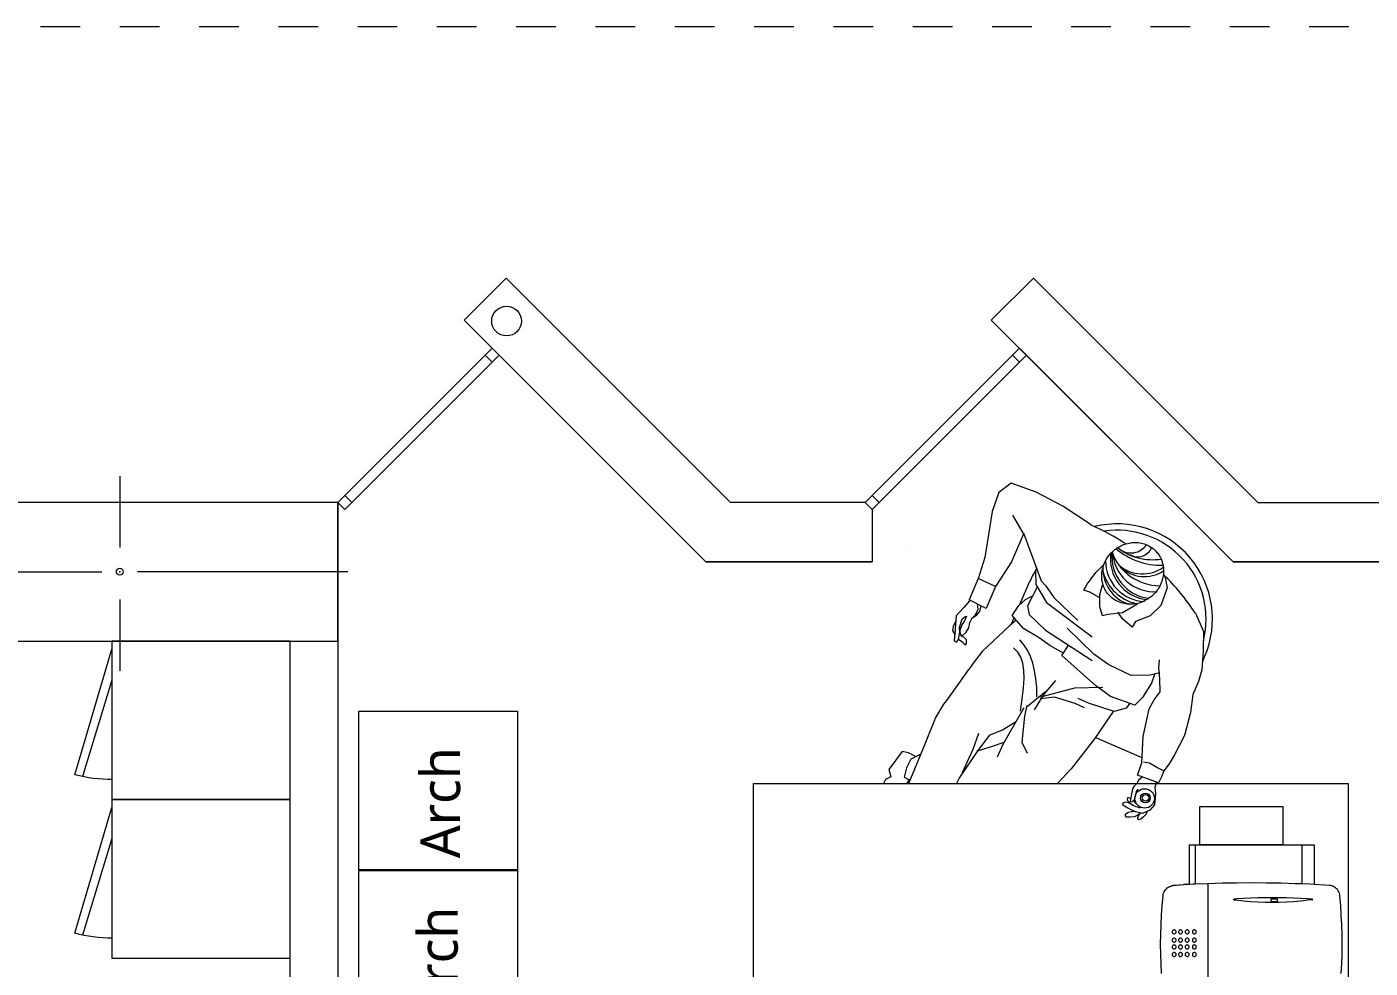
# Model space of a CAD drawing. Header units: metres. Extents: x -17 to 101, y 0 to 79.
# Drawn here: x 30.084 to 33.472, y 28.759 to 31.134 of the extents above; entities that cross this region are included whole.
import ezdxf

# ---------------------------------------------------------------- set-up
doc = ezdxf.new("R2010")
doc.units = ezdxf.units.M
doc.linetypes.add('HIDDEN2', pattern=[0.1875, 0.125, -0.0625])
doc.layers.add('Cotas varias El', color=253, linetype='Continuous', lineweight=13)
doc.styles.add('Generales', font='trebuc.ttf', dxfattribs={"height": 0.1})

msp = doc.modelspace()

# ---------------------------------------------------------------- linework, layer by layer
at = {"layer": 'Cotas varias El', "linetype": 'Continuous'}
for p, q in [((30.8686, 29.9339), (31.2575, 30.3229)), ((31.2575, 30.3229), (31.2398, 30.3052)), ((31.2398, 30.3052), (31.2575, 30.2875)), ((31.2575, 30.3229), (31.2752, 30.3052)), ((31.2575, 30.2875), (31.2752, 30.3052)), ((32.1987, 29.9339), (32.5876, 30.3228)), ((32.5876, 30.3228), (32.5699, 30.3052)), ((32.5699, 30.3052), (32.5876, 30.2875)), ((32.5876, 30.3228), (32.6052, 30.3052)), ((32.5876, 30.2875), (32.6052, 30.3052)), ((30.904, 29.9339), (31.2575, 30.2875)), ((32.234, 29.9339), (32.5876, 30.2875)), ((30.3186, 30.0005), (30.3186, 29.8205)), ((30.904, 29.9339), (30.8863, 29.9516)), ((32.234, 29.9339), (32.2163, 29.9516)), ((30.8686, 29.9339), (30.8863, 29.9162)), ((30.8863, 29.9163), (30.904, 29.9339)), ((32.2163, 29.9163), (32.234, 29.9339)), ((29.7436, 29.7589), (30.2736, 29.7589)), ((30.8936, 29.7589), (30.3636, 29.7589)), ((30.3186, 29.6889), (30.3186, 29.5089))]:
    msp.add_line(p, q, dxfattribs=at)
at = {"layer": 'Cotas varias El', "ltscale": 0.05}
for p, q in [((32.1986, 29.9339), (32.2163, 29.9163)), ((32.1987, 29.9339), (32.2163, 29.9163)), ((32.2163, 29.9163), (32.2163, 29.7839)), ((32.3047, 29.8279), (32.3047, 29.8279)), ((31.7964, 29.7839), (32.2163, 29.7839))]:
    msp.add_line(p, q, dxfattribs=at)
at = {"layer": 'Cotas varias El'}
for p, q in [((32.6008, 29.8512), (32.5711, 29.9019)), ((32.5985, 29.8563), (32.5681, 29.7843)), ((32.6434, 29.7353), (32.6008, 29.8512)), ((32.5681, 29.7843), (32.5271, 29.7213)), ((32.6283, 29.7623), (32.6289, 29.7264)), ((32.4832, 29.7423), (32.4608, 29.6884)), ((32.5271, 29.7213), (32.4832, 29.7423)), ((32.5271, 29.7213), (32.5037, 29.6659)), ((32.589, 29.6765), (32.6143, 29.735)), ((32.6289, 29.7264), (32.6557, 29.681)), ((32.5037, 29.6659), (32.4608, 29.6884)), ((32.6557, 29.681), (32.7708, 29.595)), ((32.5672, 29.6261), (32.5743, 29.6424)), ((30.8686, 29.5839), (30.8686, 26.3098)), ((33.0493, 29.5316), (33.0549, 29.5444)), ((32.6691, 29.4502), (32.6412, 29.4426)), ((32.727, 29.4648), (32.6691, 29.4502)), ((32.7982, 29.4671), (32.727, 29.4648)), ((32.8969, 29.2892), (32.7785, 29.3404)), ((33.0427, 29.1666), (33.2517, 29.1666)), ((33.0427, 29.0997), (33.0427, 29.1666)), ((33.2517, 29.1666), (33.2517, 29.0997)), ((33.0162, 29.0696), (33.0312, 29.0696)), ((33.0162, 29.0696), (33.0162, 28.9697)), ((33.0312, 29.0696), (33.0312, 28.9704)), ((33.0312, 29.0696), (33.0427, 29.0696)), ((33.0427, 29.0696), (33.0427, 29.0997)), ((33.2517, 29.0696), (33.0427, 29.0696)), ((33.0427, 29.0696), (33.2517, 29.0696)), ((33.2517, 29.0997), (33.2517, 29.0696)), ((33.2517, 29.0696), (33.3012, 29.0696)), ((33.3012, 29.0696), (33.3312, 29.0696)), ((33.3012, 28.971), (33.3012, 29.0696)), ((33.3312, 29.0696), (33.3312, 28.9696)), ((32.9757, 28.9674), (33.0012, 28.9696)), ((32.9894, 28.9682), (32.9757, 28.9674)), ((33.0153, 28.9696), (32.9894, 28.9682)), ((33.0153, 28.9696), (33.0012, 28.9696)), ((33.0162, 28.9697), (33.0153, 28.9696)), ((33.0261, 28.9702), (33.0162, 28.9697)), ((33.0312, 28.9704), (33.0261, 28.9702)), ((33.0629, 28.9717), (33.0312, 28.9704)), ((33.0997, 28.9728), (33.0629, 28.9717)), ((33.0629, 28.9717), (33.0629, 28.6718)), ((33.1364, 28.9735), (33.0997, 28.9728)), ((33.1732, 28.9737), (33.1364, 28.9735)), ((33.21, 28.9735), (33.1732, 28.9737)), ((33.2468, 28.9728), (33.21, 28.9735)), ((33.2835, 28.9717), (33.2468, 28.9728)), ((33.3012, 28.971), (33.2835, 28.9717)), ((33.3203, 28.9702), (33.3012, 28.971)), ((33.3312, 28.9696), (33.3203, 28.9702)), ((33.357, 28.9682), (33.3312, 28.9696)), ((33.3699, 28.9674), (33.357, 28.9682)), ((32.9478, 28.917), (32.95, 28.9414)), ((32.95, 28.9414), (32.9505, 28.9447)), ((32.9505, 28.9447), (32.9514, 28.9479)), ((32.9514, 28.9479), (32.9526, 28.9509)), ((32.9526, 28.9509), (32.9542, 28.9538)), ((32.9542, 28.9538), (32.9561, 28.9565)), ((32.9561, 28.9565), (32.9583, 28.959)), ((32.9583, 28.959), (32.9607, 28.9612)), ((32.9607, 28.9612), (32.9634, 28.9631)), ((32.9634, 28.9631), (32.9663, 28.9647)), ((32.9663, 28.9647), (32.9693, 28.9659)), ((32.9693, 28.9659), (32.9725, 28.9668)), ((32.9725, 28.9668), (32.9757, 28.9674)), ((33.1531, 28.9344), (33.1351, 28.9334)), ((33.1711, 28.9352), (33.1531, 28.9344)), ((33.1891, 28.9358), (33.1711, 28.9352)), ((33.2071, 28.9361), (33.1891, 28.9358)), ((33.2251, 28.9362), (33.2071, 28.9361)), ((33.2431, 28.9361), (33.2251, 28.9362)), ((33.2612, 28.9358), (33.2431, 28.9361)), ((33.2792, 28.9352), (33.2612, 28.9358)), ((33.2972, 28.9344), (33.2792, 28.9352)), ((33.3152, 28.9334), (33.2972, 28.9344)), ((33.3732, 28.9669), (33.3699, 28.9674)), ((33.3764, 28.9661), (33.3732, 28.9669)), ((33.3795, 28.9649), (33.3764, 28.9661)), ((33.3825, 28.9633), (33.3795, 28.9649)), ((33.3852, 28.9614), (33.3825, 28.9633)), ((33.3878, 28.9592), (33.3852, 28.9614)), ((33.39, 28.9567), (33.3878, 28.9592)), ((33.3919, 28.954), (33.39, 28.9567)), ((33.3935, 28.9511), (33.3919, 28.954)), ((33.3947, 28.948), (33.3935, 28.9511)), ((33.3956, 28.9447), (33.3947, 28.948)), ((33.3961, 28.9414), (33.3956, 28.9447)), ((33.3981, 28.917), (33.3961, 28.9414)), ((32.9461, 28.8925), (32.9478, 28.917)), ((33.1282, 28.932), (33.1283, 28.9323)), ((33.1282, 28.9317), (33.1282, 28.932)), ((33.1283, 28.9314), (33.1282, 28.9317)), ((33.1283, 28.9323), (33.1285, 28.9326)), ((33.1284, 28.9311), (33.1283, 28.9314)), ((33.1286, 28.9308), (33.1284, 28.9311)), ((33.1285, 28.9326), (33.1288, 28.9328)), ((33.1289, 28.9306), (33.1286, 28.9308)), ((33.1288, 28.9328), (33.1291, 28.933)), ((33.1292, 28.9305), (33.1289, 28.9306)), ((33.1291, 28.933), (33.1294, 28.933)), ((33.1296, 28.9305), (33.1292, 28.9305)), ((33.1351, 28.9334), (33.1294, 28.933)), ((33.135, 28.9298), (33.1296, 28.9305)), ((33.153, 28.9278), (33.135, 28.9298)), ((33.171, 28.9262), (33.153, 28.9278)), ((33.189, 28.9251), (33.171, 28.9262)), ((33.2071, 28.9244), (33.189, 28.9251)), ((33.2251, 28.9242), (33.2071, 28.9244)), ((33.239, 28.9329), (33.222, 28.9329)), ((33.222, 28.9329), (33.222, 28.9269)), ((33.222, 28.9269), (33.239, 28.9269)), ((33.2432, 28.9244), (33.2251, 28.9242)), ((33.239, 28.9269), (33.239, 28.9329)), ((33.2612, 28.9251), (33.2432, 28.9244)), ((33.2793, 28.9262), (33.2612, 28.9251)), ((33.2973, 28.9278), (33.2793, 28.9262)), ((33.3152, 28.9298), (33.2973, 28.9278)), ((33.3264, 28.9327), (33.3152, 28.9334)), ((33.3264, 28.9313), (33.3152, 28.9298)), ((33.3266, 28.9326), (33.3264, 28.9327)), ((33.3264, 28.9313), (33.3266, 28.9314)), ((33.3267, 28.9325), (33.3266, 28.9326)), ((33.3266, 28.9314), (33.3267, 28.9314)), ((33.3268, 28.9324), (33.3267, 28.9325)), ((33.3267, 28.9314), (33.3268, 28.9316)), ((33.3269, 28.9323), (33.3268, 28.9324)), ((33.3268, 28.9316), (33.3269, 28.9317)), ((33.3269, 28.9321), (33.3269, 28.9323)), ((33.3269, 28.932), (33.3269, 28.9321)), ((33.3269, 28.9318), (33.3269, 28.932)), ((33.3269, 28.9317), (33.3269, 28.9318)), ((33.3996, 28.8925), (33.3981, 28.917)), ((32.9441, 28.8434), (32.9449, 28.868)), ((32.9449, 28.868), (32.9461, 28.8925)), ((33.4007, 28.8679), (33.3996, 28.8925)), ((33.4013, 28.8434), (33.4007, 28.8679)), ((32.9439, 28.8188), (32.9441, 28.8434)), ((32.973, 28.8514), (32.9728, 28.8501)), ((32.9728, 28.8501), (32.973, 28.8488)), ((32.9735, 28.8526), (32.973, 28.8514)), ((32.973, 28.8488), (32.9735, 28.8476)), ((32.9743, 28.8537), (32.9735, 28.8526)), ((32.9735, 28.8476), (32.9743, 28.8466)), ((32.9743, 28.8327), (32.9735, 28.8316)), ((32.9753, 28.8545), (32.9743, 28.8537)), ((32.9743, 28.8466), (32.9753, 28.8458)), ((32.9753, 28.8335), (32.9743, 28.8327)), ((32.9766, 28.855), (32.9753, 28.8545)), ((32.9753, 28.8458), (32.9766, 28.8453)), ((32.9766, 28.834), (32.9753, 28.8335)), ((32.9778, 28.8551), (32.9766, 28.855)), ((32.9766, 28.8453), (32.9778, 28.8451)), ((32.9778, 28.8341), (32.9766, 28.834)), ((32.9791, 28.855), (32.9778, 28.8551)), ((32.9778, 28.8451), (32.9791, 28.8453)), ((32.9791, 28.834), (32.9778, 28.8341)), ((32.9803, 28.8545), (32.9791, 28.855)), ((32.9791, 28.8453), (32.9803, 28.8458)), ((32.9803, 28.8335), (32.9791, 28.834)), ((32.9814, 28.8537), (32.9803, 28.8545)), ((32.9803, 28.8458), (32.9814, 28.8466)), ((32.9814, 28.8327), (32.9803, 28.8335)), ((32.9822, 28.8526), (32.9814, 28.8537)), ((32.9814, 28.8466), (32.9822, 28.8476)), ((32.9822, 28.8316), (32.9814, 28.8327)), ((32.9827, 28.8514), (32.9822, 28.8526)), ((32.9822, 28.8476), (32.9827, 28.8488)), ((32.9828, 28.8501), (32.9827, 28.8514)), ((32.9827, 28.8488), (32.9828, 28.8501)), ((32.989, 28.8514), (32.9888, 28.8501)), ((32.9888, 28.8501), (32.989, 28.8488)), ((32.9895, 28.8526), (32.989, 28.8514)), ((32.989, 28.8488), (32.9895, 28.8476)), ((32.9903, 28.8537), (32.9895, 28.8526)), ((32.9895, 28.8476), (32.9903, 28.8466)), ((32.9903, 28.8327), (32.9895, 28.8316)), ((32.9913, 28.8545), (32.9903, 28.8537)), ((32.9903, 28.8466), (32.9913, 28.8458)), ((32.9913, 28.8335), (32.9903, 28.8327)), ((32.9926, 28.855), (32.9913, 28.8545)), ((32.9913, 28.8458), (32.9926, 28.8453)), ((32.9926, 28.834), (32.9913, 28.8335)), ((32.9938, 28.8551), (32.9926, 28.855)), ((32.9926, 28.8453), (32.9938, 28.8451)), ((32.9938, 28.8341), (32.9926, 28.834)), ((32.9951, 28.855), (32.9938, 28.8551)), ((32.9938, 28.8451), (32.9951, 28.8453)), ((32.9951, 28.834), (32.9938, 28.8341)), ((32.9963, 28.8545), (32.9951, 28.855)), ((32.9951, 28.8453), (32.9963, 28.8458)), ((32.9963, 28.8335), (32.9951, 28.834)), ((32.9974, 28.8537), (32.9963, 28.8545)), ((32.9963, 28.8458), (32.9974, 28.8466)), ((32.9974, 28.8327), (32.9963, 28.8335)), ((32.9982, 28.8526), (32.9974, 28.8537)), ((32.9974, 28.8466), (32.9982, 28.8476)), ((32.9982, 28.8316), (32.9974, 28.8327)), ((32.9987, 28.8514), (32.9982, 28.8526)), ((32.9982, 28.8476), (32.9987, 28.8488)), ((32.9988, 28.8501), (32.9987, 28.8514)), ((32.9987, 28.8488), (32.9988, 28.8501)), ((33.006, 28.8514), (33.0058, 28.8501)), ((33.0058, 28.8501), (33.006, 28.8488)), ((33.0065, 28.8526), (33.006, 28.8514)), ((33.006, 28.8488), (33.0065, 28.8476)), ((33.0073, 28.8537), (33.0065, 28.8526)), ((33.0065, 28.8476), (33.0073, 28.8466)), ((33.0073, 28.8327), (33.0065, 28.8316)), ((33.0083, 28.8545), (33.0073, 28.8537)), ((33.0073, 28.8466), (33.0083, 28.8458)), ((33.0083, 28.8335), (33.0073, 28.8327)), ((33.0096, 28.855), (33.0083, 28.8545)), ((33.0083, 28.8458), (33.0096, 28.8453)), ((33.0096, 28.834), (33.0083, 28.8335)), ((33.0108, 28.8551), (33.0096, 28.855)), ((33.0096, 28.8453), (33.0108, 28.8451)), ((33.0108, 28.8341), (33.0096, 28.834)), ((33.0121, 28.855), (33.0108, 28.8551)), ((33.0108, 28.8451), (33.0121, 28.8453)), ((33.0121, 28.834), (33.0108, 28.8341)), ((33.0133, 28.8545), (33.0121, 28.855)), ((33.0121, 28.8453), (33.0133, 28.8458)), ((33.0133, 28.8335), (33.0121, 28.834)), ((33.0144, 28.8537), (33.0133, 28.8545)), ((33.0133, 28.8458), (33.0144, 28.8466)), ((33.0144, 28.8327), (33.0133, 28.8335)), ((33.0152, 28.8526), (33.0144, 28.8537)), ((33.0144, 28.8466), (33.0152, 28.8476)), ((33.0152, 28.8316), (33.0144, 28.8327)), ((33.0157, 28.8514), (33.0152, 28.8526)), ((33.0152, 28.8476), (33.0157, 28.8488)), ((33.0158, 28.8501), (33.0157, 28.8514)), ((33.0157, 28.8488), (33.0158, 28.8501)), ((33.024, 28.8514), (33.0238, 28.8501)), ((33.0238, 28.8501), (33.024, 28.8488)), ((33.0245, 28.8526), (33.024, 28.8514)), ((33.024, 28.8488), (33.0245, 28.8476)), ((33.0253, 28.8537), (33.0245, 28.8526)), ((33.0245, 28.8476), (33.0253, 28.8466)), ((33.0253, 28.8327), (33.0245, 28.8316)), ((33.0263, 28.8545), (33.0253, 28.8537)), ((33.0253, 28.8466), (33.0263, 28.8458)), ((33.0263, 28.8335), (33.0253, 28.8327)), ((33.0276, 28.855), (33.0263, 28.8545)), ((33.0263, 28.8458), (33.0276, 28.8453)), ((33.0276, 28.834), (33.0263, 28.8335)), ((33.0288, 28.8551), (33.0276, 28.855)), ((33.0276, 28.8453), (33.0288, 28.8451)), ((33.0288, 28.8341), (33.0276, 28.834)), ((33.0301, 28.855), (33.0288, 28.8551)), ((33.0288, 28.8451), (33.0301, 28.8453)), ((33.0301, 28.834), (33.0288, 28.8341)), ((33.0313, 28.8545), (33.0301, 28.855)), ((33.0301, 28.8453), (33.0313, 28.8458)), ((33.0313, 28.8335), (33.0301, 28.834)), ((33.0324, 28.8537), (33.0313, 28.8545)), ((33.0313, 28.8458), (33.0324, 28.8466)), ((33.0324, 28.8327), (33.0313, 28.8335)), ((33.0332, 28.8526), (33.0324, 28.8537)), ((33.0324, 28.8466), (33.0332, 28.8476)), ((33.0332, 28.8316), (33.0324, 28.8327)), ((33.0337, 28.8514), (33.0332, 28.8526)), ((33.0332, 28.8476), (33.0337, 28.8488)), ((33.0338, 28.8501), (33.0337, 28.8514)), ((33.0337, 28.8488), (33.0338, 28.8501)), ((33.4016, 28.8188), (33.4013, 28.8434)), ((32.9441, 28.7943), (32.9439, 28.8188)), ((32.973, 28.8304), (32.9728, 28.8291)), ((32.9728, 28.8291), (32.973, 28.8278)), ((32.973, 28.8134), (32.9728, 28.8121)), ((32.9728, 28.8121), (32.973, 28.8108)), ((32.9735, 28.8316), (32.973, 28.8304)), ((32.973, 28.8278), (32.9735, 28.8266)), ((32.9735, 28.8146), (32.973, 28.8134)), ((32.973, 28.8108), (32.9735, 28.8096)), ((32.9735, 28.8266), (32.9743, 28.8256)), ((32.9743, 28.8157), (32.9735, 28.8146)), ((32.9735, 28.8096), (32.9743, 28.8086)), ((32.9743, 28.8256), (32.9753, 28.8248)), ((32.9753, 28.8165), (32.9743, 28.8157)), ((32.9743, 28.8086), (32.9753, 28.8078)), ((32.9753, 28.8248), (32.9766, 28.8243)), ((32.9766, 28.817), (32.9753, 28.8165)), ((32.9753, 28.8078), (32.9766, 28.8073)), ((32.9766, 28.8243), (32.9778, 28.8241)), ((32.9778, 28.8171), (32.9766, 28.817)), ((32.9766, 28.8073), (32.9778, 28.8071)), ((32.9778, 28.8241), (32.9791, 28.8243)), ((32.9791, 28.817), (32.9778, 28.8171)), ((32.9778, 28.8071), (32.9791, 28.8073)), ((32.9791, 28.8243), (32.9803, 28.8248)), ((32.9803, 28.8165), (32.9791, 28.817)), ((32.9791, 28.8073), (32.9803, 28.8078)), ((32.9803, 28.8248), (32.9814, 28.8256)), ((32.9814, 28.8157), (32.9803, 28.8165)), ((32.9803, 28.8078), (32.9814, 28.8086)), ((32.9814, 28.8256), (32.9822, 28.8266)), ((32.9822, 28.8146), (32.9814, 28.8157)), ((32.9814, 28.8086), (32.9822, 28.8096)), ((32.9827, 28.8304), (32.9822, 28.8316)), ((32.9822, 28.8266), (32.9827, 28.8278)), ((32.9827, 28.8134), (32.9822, 28.8146)), ((32.9822, 28.8096), (32.9827, 28.8108)), ((32.9828, 28.8291), (32.9827, 28.8304)), ((32.9827, 28.8278), (32.9828, 28.8291)), ((32.9828, 28.8121), (32.9827, 28.8134)), ((32.9827, 28.8108), (32.9828, 28.8121)), ((32.989, 28.8304), (32.9888, 28.8291)), ((32.9888, 28.8291), (32.989, 28.8278)), ((32.989, 28.8134), (32.9888, 28.8121)), ((32.9888, 28.8121), (32.989, 28.8108)), ((32.9895, 28.8316), (32.989, 28.8304)), ((32.989, 28.8278), (32.9895, 28.8266)), ((32.9895, 28.8146), (32.989, 28.8134)), ((32.989, 28.8108), (32.9895, 28.8096)), ((32.9895, 28.8266), (32.9903, 28.8256)), ((32.9903, 28.8157), (32.9895, 28.8146)), ((32.9895, 28.8096), (32.9903, 28.8086)), ((32.9903, 28.8256), (32.9913, 28.8248)), ((32.9913, 28.8165), (32.9903, 28.8157)), ((32.9903, 28.8086), (32.9913, 28.8078)), ((32.9913, 28.8248), (32.9926, 28.8243)), ((32.9926, 28.817), (32.9913, 28.8165)), ((32.9913, 28.8078), (32.9926, 28.8073)), ((32.9926, 28.8243), (32.9938, 28.8241)), ((32.9938, 28.8171), (32.9926, 28.817)), ((32.9926, 28.8073), (32.9938, 28.8071)), ((32.9938, 28.8241), (32.9951, 28.8243)), ((32.9951, 28.817), (32.9938, 28.8171)), ((32.9938, 28.8071), (32.9951, 28.8073)), ((32.9951, 28.8243), (32.9963, 28.8248)), ((32.9963, 28.8165), (32.9951, 28.817)), ((32.9951, 28.8073), (32.9963, 28.8078)), ((32.9963, 28.8248), (32.9974, 28.8256)), ((32.9974, 28.8157), (32.9963, 28.8165)), ((32.9963, 28.8078), (32.9974, 28.8086)), ((32.9974, 28.8256), (32.9982, 28.8266)), ((32.9982, 28.8146), (32.9974, 28.8157)), ((32.9974, 28.8086), (32.9982, 28.8096)), ((32.9987, 28.8304), (32.9982, 28.8316)), ((32.9982, 28.8266), (32.9987, 28.8278)), ((32.9987, 28.8134), (32.9982, 28.8146)), ((32.9982, 28.8096), (32.9987, 28.8108)), ((32.9988, 28.8291), (32.9987, 28.8304)), ((32.9987, 28.8278), (32.9988, 28.8291)), ((32.9988, 28.8121), (32.9987, 28.8134)), ((32.9987, 28.8108), (32.9988, 28.8121)), ((33.006, 28.8304), (33.0058, 28.8291)), ((33.0058, 28.8291), (33.006, 28.8278)), ((33.006, 28.8134), (33.0058, 28.8121)), ((33.0058, 28.8121), (33.006, 28.8108)), ((33.0065, 28.8316), (33.006, 28.8304)), ((33.006, 28.8278), (33.0065, 28.8266)), ((33.0065, 28.8146), (33.006, 28.8134)), ((33.006, 28.8108), (33.0065, 28.8096)), ((33.0065, 28.8266), (33.0073, 28.8256)), ((33.0073, 28.8157), (33.0065, 28.8146)), ((33.0065, 28.8096), (33.0073, 28.8086)), ((33.0073, 28.8256), (33.0083, 28.8248)), ((33.0083, 28.8165), (33.0073, 28.8157)), ((33.0073, 28.8086), (33.0083, 28.8078)), ((33.0083, 28.8248), (33.0096, 28.8243)), ((33.0096, 28.817), (33.0083, 28.8165)), ((33.0083, 28.8078), (33.0096, 28.8073)), ((33.0096, 28.8243), (33.0108, 28.8241)), ((33.0108, 28.8171), (33.0096, 28.817)), ((33.0096, 28.8073), (33.0108, 28.8071)), ((33.0108, 28.8241), (33.0121, 28.8243)), ((33.0121, 28.817), (33.0108, 28.8171)), ((33.0108, 28.8071), (33.0121, 28.8073)), ((33.0121, 28.8243), (33.0133, 28.8248)), ((33.0133, 28.8165), (33.0121, 28.817)), ((33.0121, 28.8073), (33.0133, 28.8078)), ((33.0133, 28.8248), (33.0144, 28.8256)), ((33.0144, 28.8157), (33.0133, 28.8165)), ((33.0133, 28.8078), (33.0144, 28.8086)), ((33.0144, 28.8256), (33.0152, 28.8266)), ((33.0152, 28.8146), (33.0144, 28.8157)), ((33.0144, 28.8086), (33.0152, 28.8096)), ((33.0157, 28.8304), (33.0152, 28.8316)), ((33.0152, 28.8266), (33.0157, 28.8278)), ((33.0157, 28.8134), (33.0152, 28.8146)), ((33.0152, 28.8096), (33.0157, 28.8108)), ((33.0158, 28.8291), (33.0157, 28.8304)), ((33.0157, 28.8278), (33.0158, 28.8291)), ((33.0158, 28.8121), (33.0157, 28.8134)), ((33.0157, 28.8108), (33.0158, 28.8121)), ((33.024, 28.8304), (33.0238, 28.8291)), ((33.0238, 28.8291), (33.024, 28.8278)), ((33.024, 28.8134), (33.0238, 28.8121)), ((33.0238, 28.8121), (33.024, 28.8108)), ((33.0245, 28.8316), (33.024, 28.8304)), ((33.024, 28.8278), (33.0245, 28.8266)), ((33.0245, 28.8146), (33.024, 28.8134)), ((33.024, 28.8108), (33.0245, 28.8096)), ((33.0245, 28.8266), (33.0253, 28.8256)), ((33.0253, 28.8157), (33.0245, 28.8146)), ((33.0245, 28.8096), (33.0253, 28.8086)), ((33.0253, 28.8256), (33.0263, 28.8248)), ((33.0263, 28.8165), (33.0253, 28.8157)), ((33.0253, 28.8086), (33.0263, 28.8078)), ((33.0263, 28.8248), (33.0276, 28.8243)), ((33.0276, 28.817), (33.0263, 28.8165)), ((33.0263, 28.8078), (33.0276, 28.8073)), ((33.0276, 28.8243), (33.0288, 28.8241)), ((33.0288, 28.8171), (33.0276, 28.817)), ((33.0276, 28.8073), (33.0288, 28.8071)), ((33.0288, 28.8241), (33.0301, 28.8243)), ((33.0301, 28.817), (33.0288, 28.8171)), ((33.0288, 28.8071), (33.0301, 28.8073)), ((33.0301, 28.8243), (33.0313, 28.8248)), ((33.0313, 28.8165), (33.0301, 28.817)), ((33.0301, 28.8073), (33.0313, 28.8078)), ((33.0313, 28.8248), (33.0324, 28.8256)), ((33.0324, 28.8157), (33.0313, 28.8165)), ((33.0313, 28.8078), (33.0324, 28.8086)), ((33.0324, 28.8256), (33.0332, 28.8266)), ((33.0332, 28.8146), (33.0324, 28.8157)), ((33.0324, 28.8086), (33.0332, 28.8096)), ((33.0337, 28.8304), (33.0332, 28.8316)), ((33.0332, 28.8266), (33.0337, 28.8278)), ((33.0337, 28.8134), (33.0332, 28.8146)), ((33.0332, 28.8096), (33.0337, 28.8108)), ((33.0338, 28.8291), (33.0337, 28.8304)), ((33.0337, 28.8278), (33.0338, 28.8291)), ((33.0338, 28.8121), (33.0337, 28.8134)), ((33.0337, 28.8108), (33.0338, 28.8121)), ((33.4013, 28.7943), (33.4016, 28.8188)), ((32.9449, 28.7697), (32.9441, 28.7943)), ((32.9461, 28.7452), (32.9449, 28.7697)), ((32.973, 28.7944), (32.9728, 28.7931)), ((32.9728, 28.7931), (32.973, 28.7918)), ((32.9735, 28.7956), (32.973, 28.7944)), ((32.973, 28.7918), (32.9735, 28.7906)), ((32.9743, 28.7967), (32.9735, 28.7956)), ((32.9735, 28.7906), (32.9743, 28.7896)), ((32.9753, 28.7975), (32.9743, 28.7967)), ((32.9743, 28.7896), (32.9753, 28.7888)), ((32.9766, 28.798), (32.9753, 28.7975)), ((32.9753, 28.7888), (32.9766, 28.7883)), ((32.9778, 28.7981), (32.9766, 28.798)), ((32.9766, 28.7883), (32.9778, 28.7881)), ((32.9791, 28.798), (32.9778, 28.7981)), ((32.9778, 28.7881), (32.9791, 28.7883)), ((32.9803, 28.7975), (32.9791, 28.798)), ((32.9791, 28.7883), (32.9803, 28.7888)), ((32.9814, 28.7967), (32.9803, 28.7975)), ((32.9803, 28.7888), (32.9814, 28.7896)), ((32.9822, 28.7956), (32.9814, 28.7967)), ((32.9814, 28.7896), (32.9822, 28.7906)), ((32.9827, 28.7944), (32.9822, 28.7956)), ((32.9822, 28.7906), (32.9827, 28.7918)), ((32.9828, 28.7931), (32.9827, 28.7944)), ((32.9827, 28.7918), (32.9828, 28.7931)), ((32.989, 28.7944), (32.9888, 28.7931)), ((32.9888, 28.7931), (32.989, 28.7918)), ((32.9895, 28.7956), (32.989, 28.7944)), ((32.989, 28.7918), (32.9895, 28.7906)), ((32.9903, 28.7967), (32.9895, 28.7956)), ((32.9895, 28.7906), (32.9903, 28.7896)), ((32.9913, 28.7975), (32.9903, 28.7967)), ((32.9903, 28.7896), (32.9913, 28.7888)), ((32.9926, 28.798), (32.9913, 28.7975)), ((32.9913, 28.7888), (32.9926, 28.7883)), ((32.9938, 28.7981), (32.9926, 28.798)), ((32.9926, 28.7883), (32.9938, 28.7881)), ((32.9951, 28.798), (32.9938, 28.7981)), ((32.9938, 28.7881), (32.9951, 28.7883)), ((32.9963, 28.7975), (32.9951, 28.798)), ((32.9951, 28.7883), (32.9963, 28.7888)), ((32.9974, 28.7967), (32.9963, 28.7975)), ((32.9963, 28.7888), (32.9974, 28.7896)), ((32.9982, 28.7956), (32.9974, 28.7967)), ((32.9974, 28.7896), (32.9982, 28.7906)), ((32.9987, 28.7944), (32.9982, 28.7956)), ((32.9982, 28.7906), (32.9987, 28.7918)), ((32.9988, 28.7931), (32.9987, 28.7944)), ((32.9987, 28.7918), (32.9988, 28.7931)), ((33.006, 28.7944), (33.0058, 28.7931)), ((33.0058, 28.7931), (33.006, 28.7918)), ((33.0065, 28.7956), (33.006, 28.7944)), ((33.006, 28.7918), (33.0065, 28.7906)), ((33.0073, 28.7967), (33.0065, 28.7956)), ((33.0065, 28.7906), (33.0073, 28.7896)), ((33.0083, 28.7975), (33.0073, 28.7967)), ((33.0073, 28.7896), (33.0083, 28.7888)), ((33.0096, 28.798), (33.0083, 28.7975)), ((33.0083, 28.7888), (33.0096, 28.7883)), ((33.0108, 28.7981), (33.0096, 28.798)), ((33.0096, 28.7883), (33.0108, 28.7881)), ((33.0121, 28.798), (33.0108, 28.7981)), ((33.0108, 28.7881), (33.0121, 28.7883)), ((33.0133, 28.7975), (33.0121, 28.798)), ((33.0121, 28.7883), (33.0133, 28.7888)), ((33.0144, 28.7967), (33.0133, 28.7975)), ((33.0133, 28.7888), (33.0144, 28.7896)), ((33.0152, 28.7956), (33.0144, 28.7967)), ((33.0144, 28.7896), (33.0152, 28.7906)), ((33.0157, 28.7944), (33.0152, 28.7956)), ((33.0152, 28.7906), (33.0157, 28.7918)), ((33.0158, 28.7931), (33.0157, 28.7944)), ((33.0157, 28.7918), (33.0158, 28.7931)), ((33.024, 28.7944), (33.0238, 28.7931)), ((33.0238, 28.7931), (33.024, 28.7918)), ((33.0245, 28.7956), (33.024, 28.7944)), ((33.024, 28.7918), (33.0245, 28.7906)), ((33.0253, 28.7967), (33.0245, 28.7956)), ((33.0245, 28.7906), (33.0253, 28.7896)), ((33.0263, 28.7975), (33.0253, 28.7967)), ((33.0253, 28.7896), (33.0263, 28.7888)), ((33.0276, 28.798), (33.0263, 28.7975)), ((33.0263, 28.7888), (33.0276, 28.7883)), ((33.0288, 28.7981), (33.0276, 28.798)), ((33.0276, 28.7883), (33.0288, 28.7881)), ((33.0301, 28.798), (33.0288, 28.7981)), ((33.0288, 28.7881), (33.0301, 28.7883)), ((33.0313, 28.7975), (33.0301, 28.798)), ((33.0301, 28.7883), (33.0313, 28.7888)), ((33.0324, 28.7967), (33.0313, 28.7975)), ((33.0313, 28.7888), (33.0324, 28.7896)), ((33.0332, 28.7956), (33.0324, 28.7967)), ((33.0324, 28.7896), (33.0332, 28.7906)), ((33.0337, 28.7944), (33.0332, 28.7956)), ((33.0332, 28.7906), (33.0337, 28.7918)), ((33.0338, 28.7931), (33.0337, 28.7944)), ((33.0337, 28.7918), (33.0338, 28.7931)), ((33.3996, 28.7452), (33.4007, 28.7698)), ((33.4007, 28.7698), (33.4013, 28.7943))]:
    msp.add_line(p, q, dxfattribs=at)
at = {"layer": 'Cotas varias El', "linetype": 'HIDDEN2', "ltscale": 0.5}
msp.add_lwpolyline([(35.2186, 29.9339), (35.2186, 31.1339), (6.4186, 31.1339), (6.4186, 29.9339)], dxfattribs=at)
at = {"layer": 'Cotas varias El', "ltscale": 0.05}
for points in [[(31.2929, 30.4996), (31.1868, 30.3936)], [(31.8586, 29.9339), (31.2929, 30.4996)], [(32.6229, 30.4996), (32.5168, 30.3936)], [(33.1886, 29.9339), (32.6229, 30.4996)], [(31.1868, 30.3936), (31.7964, 29.7839)], [(32.5168, 30.3936), (33.1265, 29.7839)], [(32.1986, 29.9339), (31.8586, 29.9339)], [(33.1886, 29.9339), (33.5287, 29.9339)], [(33.1265, 29.7839), (33.5463, 29.7839)]]:
    msp.add_lwpolyline(points, dxfattribs=at)
at = {"layer": 'Cotas varias El'}
for points in [[(34.9686, 23.1839), (34.9663, 26.3839), (34.9686, 29.5839), (34.5186, 29.5839), (34.5186, 29.7218), (34.4125, 29.8279), (33.9352, 30.3052), (33.5463, 29.9163), (33.5463, 29.7839), (33.1264, 29.7839), (32.6052, 30.3052), (32.2163, 29.9163), (32.2163, 29.7839), (31.8409, 29.7839), (31.7964, 29.7839), (31.2752, 30.3052), (30.8863, 29.9162), (30.8686, 29.9339), (30.8686, 29.5839), (30.8686, 29.5839), (30.8687, 27.8369)], [(32.7684, 29.8769), (32.6975, 29.9243), (32.6303, 29.9596), (32.567, 29.9821), (32.536, 29.959), (32.5189, 29.911), (32.5004, 29.795), (32.484, 29.741)], [(32.7907, 29.6932), (32.7656, 29.7071), (32.75, 29.7127), (32.7587, 29.7272), (32.7687, 29.7412), (32.7807, 29.757), (32.8007, 29.7775)], [(32.9542, 29.7489), (32.9604, 29.7181), (32.9445, 29.6736), (32.9178, 29.6479), (32.8801, 29.6337), (32.8723, 29.6189), (32.8473, 29.6404), (32.8357, 29.6571)], [(32.6325, 29.7202), (32.6077, 29.673), (32.6125, 29.6512), (32.6536, 29.6114), (32.7714, 29.535)], [(32.6434, 29.7353), (32.6532, 29.7243), (32.6742, 29.6943), (32.7353, 29.6358)], [(32.8855, 29.677), (32.8476, 29.6553), (32.8108, 29.6509), (32.7973, 29.6481), (32.7903, 29.6707), (32.7909, 29.7006), (32.7974, 29.726)], [(32.4618, 29.6859), (32.4472, 29.669), (32.4353, 29.6565), (32.428, 29.6474), (32.4261, 29.6258), (32.4248, 29.6034), (32.4234, 29.5847), (32.4293, 29.5809), (32.4341, 29.5881), (32.437, 29.6066), (32.4366, 29.6184), (32.4429, 29.64), (32.4496, 29.6455), (32.4542, 29.647), (32.4495, 29.6353), (32.442, 29.6248), (32.4377, 29.6109), (32.4383, 29.6013), (32.4437, 29.5983), (32.453, 29.6063), (32.4598, 29.6177), (32.4627, 29.6311), (32.4679, 29.6412), (32.4773, 29.6499), (32.484, 29.6649), (32.4822, 29.6769)], [(32.6988, 29.5533), (32.664, 29.5727), (32.6371, 29.5921), (32.5976, 29.6159), (32.5691, 29.6482), (32.5863, 29.6741), (32.6033, 29.6893), (32.6193, 29.6969)], [(32.4903, 29.6727), (32.4866, 29.6587), (32.4776, 29.6477), (32.4669, 29.6399)], [(33.0316, 29.6542), (33.0518, 29.6078), (33.0515, 29.5577), (33.0476, 29.5114), (33.0395, 29.4816), (33.0254, 29.449), (33.0192, 29.4034), (33.0039, 29.3461), (32.9789, 29.2973), (32.9657, 29.2744), (32.9519, 29.2567), (32.9464, 29.2411), (32.9386, 29.2263), (32.8851, 29.2453), (32.8962, 29.2765), (32.8998, 29.343), (32.9146, 29.4131), (32.9278, 29.436), (32.9424, 29.4559), (32.9416, 29.4888), (32.9392, 29.5173), (32.9411, 29.5367)], [(32.4269, 29.6352), (32.4203, 29.6209), (32.4187, 29.6109), (32.4244, 29.6006)], [(32.5796, 29.6364), (32.5617, 29.6215), (32.4938, 29.5578), (32.4708, 29.5284), (32.46, 29.5121)], [(32.9419, 29.5038), (32.9171, 29.4976), (32.8691, 29.497), (32.8136, 29.5244), (32.7752, 29.5506), (32.7085, 29.6166)], [(30.8686, 26.3098), (30.1486, 26.3098), (30.1486, 26.4298), (30.7486, 26.4298), (30.7486, 29.5839)], [(30.7486, 29.5839), (30.2986, 29.5839), (30.2986, 29.1839), (30.7486, 29.1839)], [(32.4342, 29.5888), (32.4421, 29.5832), (32.4471, 29.5781), (32.4524, 29.5743), (32.4544, 29.5784), (32.4544, 29.5872), (32.4474, 29.5941), (32.4433, 29.5955), (32.4403, 29.5996)], [(32.6318, 29.4434), (32.6313, 29.4671), (32.6294, 29.4891), (32.6261, 29.5095), (32.6214, 29.5283), (32.6153, 29.5454), (32.6079, 29.5609), (32.5991, 29.5747), (32.5888, 29.5869)], [(32.5903, 29.4069), (32.595, 29.4382), (32.5981, 29.4658), (32.5994, 29.4899), (32.5988, 29.5107), (32.596, 29.5286), (32.5909, 29.5437), (32.5833, 29.5564), (32.5731, 29.5668)], [(32.9285, 29.4999), (32.9207, 29.4778), (32.898, 29.4415), (32.8788, 29.4226), (32.8173, 29.4445), (32.7792, 29.4722), (32.695, 29.5475), (32.7124, 29.5741)], [(32.4074, 29.4378), (32.46, 29.5121)], [(32.6788, 29.4845), (32.6489, 29.4499), (32.6249, 29.4108)], [(32.6535, 29.4558), (32.6078, 29.4193)], [(32.7522, 29.4156), (32.7285, 29.4266), (32.6764, 29.4426), (32.6397, 29.4381)], [(32.3086, 29.2242), (32.3134, 29.2376), (32.35, 29.3243), (32.3759, 29.3892), (32.397, 29.4244), (32.4074, 29.4378)], [(32.599, 29.4152), (32.5462, 29.3229), (32.5319, 29.2909)], [(32.6067, 29.421), (32.6003, 29.3948), (32.5938, 29.3287), (32.6069, 29.3013)], [(32.8662, 29.4271), (32.8567, 29.4147), (32.8269, 29.4066), (32.7615, 29.4274), (32.7355, 29.4392)], [(31.3218, 29.0071), (30.9218, 29.0071), (30.9218, 29.4071), (31.3218, 29.4071), (31.3218, 29.0071)], [(32.5118, 29.3465), (32.5452, 29.3603), (32.5779, 29.38)], [(32.8239, 29.4063), (32.7767, 29.3377), (32.7182, 29.2616), (32.6836, 29.2242)], [(32.5118, 29.3465), (32.4848, 29.3105), (32.4366, 29.2394), (32.4288, 29.2242)], [(32.4847, 29.3504), (32.4703, 29.31), (32.4436, 29.2511)], [(32.548, 29.3279), (32.5189, 29.3183), (32.4898, 29.3087), (32.4804, 29.3064)], [(32.3247, 29.2934), (32.3079, 29.3023), (32.2918, 29.3051), (32.2586, 29.26), (32.2634, 29.2412), (32.2496, 29.2347), (32.245, 29.2242)], [(32.3375, 29.2974), (32.3135, 29.286), (32.3029, 29.2642), (32.2973, 29.2405), (32.3116, 29.2326)], [(32.9516, 29.2566), (32.9339, 29.2652), (32.9156, 29.2759), (32.9008, 29.2784)], [(32.8972, 29.2408), (32.888, 29.2334), (32.8844, 29.2257), (32.8774, 29.2175), (32.8727, 29.211), (32.8683, 29.1885), (32.8673, 29.179), (32.872, 29.1782), (32.8784, 29.1849), (32.8833, 29.204), (32.8871, 29.21)], [(31.9167, 29.2242), (33.4167, 29.2242), (33.4167, 28.6242), (31.9167, 28.6242), (31.9167, 29.2242)], [(32.304, 29.2242), (32.3125, 29.2351)], [(32.9336, 29.2278), (32.9292, 29.2155), (32.9313, 29.1984), (32.928, 29.1708), (32.9168, 29.1577), (32.898, 29.1488), (32.8801, 29.1535), (32.861, 29.162), (32.8482, 29.1698), (32.8495, 29.1759), (32.8562, 29.1784), (32.862, 29.1763), (32.8704, 29.1725), (32.8736, 29.1698), (32.8816, 29.1669), (32.8874, 29.1648), (32.8917, 29.1633)], [(30.7486, 29.1839), (30.2986, 29.1839), (30.2986, 28.7839), (30.7486, 28.7839)], [(32.8676, 29.1871), (32.8614, 29.1894), (32.8592, 29.1861), (32.8602, 29.1818), (32.8653, 29.1764), (32.8679, 29.174)], [(32.8821, 29.1744), (32.8779, 29.1795), (32.8747, 29.1816)], [(32.8939, 29.1497), (32.8872, 29.1451), (32.8776, 29.1405), (32.8672, 29.1396), (32.8578, 29.14), (32.8553, 29.1429), (32.855, 29.1475), (32.8623, 29.1524), (32.8693, 29.1539), (32.8732, 29.1536), (32.879, 29.1545)], [(32.9101, 29.1544), (32.9072, 29.1475), (32.9007, 29.1407), (32.8936, 29.1348), (32.8898, 29.1326), (32.8866, 29.1348), (32.8867, 29.1392), (32.8881, 29.1432), (32.8915, 29.1486)], [(31.3218, 28.6053), (30.9218, 28.6053), (30.9218, 29.0053), (31.3218, 29.0053), (31.3218, 28.6053)]]:
    msp.add_lwpolyline(points, dxfattribs=at)
at = {"layer": 'Cotas varias El', "linetype": 'Continuous'}
msp.add_lwpolyline([(29.7686, 29.5839), (30.8686, 29.5839), (30.8686, 29.9339), (29.7686, 29.9339)], close=True, dxfattribs=at)
at = {"layer": 'Cotas varias El'}
msp.add_lwpolyline([(32.8207, 29.808, -0.080167), (32.8437, 29.8244, -0.088923), (32.8713, 29.8325, -0.104957), (32.9027, 29.8292, -0.120011), (32.9309, 29.8118, -0.120011), (32.948, 29.7834, -0.104957), (32.9509, 29.752, -0.088923), (32.9426, 29.7244, -0.080167), (32.9259, 29.7016, -0.080167), (32.9029, 29.6852, -0.088923), (32.8753, 29.6772, -0.104957), (32.8439, 29.6805, -0.120011), (32.8157, 29.6978, -0.120011), (32.7986, 29.7262, -0.104957), (32.7957, 29.7577, -0.088923), (32.804, 29.7852, -0.080167)], format="xyb", close=True, dxfattribs=at)
for points in [[(30.2993, 29.2344, -0.065543), (30.2051, 29.2467), (30.2987, 29.5637), (30.2988, 29.4857), (30.2248, 29.242)], [(30.2993, 28.8344, -0.065543), (30.2051, 28.8467), (30.2987, 29.1637), (30.2988, 29.0857), (30.2248, 28.842)]]:
    msp.add_lwpolyline(points, format="xyb", dxfattribs=at)
for centre, radius in [((31.2941, 30.3915), 0.0375), ((32.9035, 29.187), 0.0245), ((32.9054, 29.1879), 0.0124), ((32.9057, 29.1886), 0.0082)]:
    msp.add_circle(centre, radius, dxfattribs=at)
at = {"layer": 'Cotas varias El', "linetype": 'Continuous'}
msp.add_circle((30.3186, 29.7589), 0.00871, dxfattribs=at)
at = {"layer": 'Cotas varias El'}
for centre, radius, start, end in [((32.5161, 29.3118), 0.6188, 56.7312, 65.9471), ((32.8346, 29.6397), 0.24, 336.6087, 103.7911), ((32.8346, 29.6397), 0.224, 345.7018, 98.626), ((32.9456, 29.9521), 0.1769, 229.7755, 271.0457), ((32.924, 29.9346), 0.1453, 232.0782, 278.6309), ((32.8688, 29.8546), 0.0482, 233.538, 325.1904), ((32.8862, 29.8344), 0.0378, 237.8998, 337.4085), ((32.907, 29.7858), 0.102, 179.3354, 267.7814), ((32.9191, 29.7901), 0.1018, 170.8309, 263.6626), ((32.9268, 29.797), 0.1059, 173.5707, 262.6812), ((32.9423, 29.8533), 0.1295, 200.3929, 269.5901), ((32.9278, 29.8139), 0.1054, 182.3017, 274.0227), ((32.8346, 29.6397), 0.24, 147.7958, 156.6087), ((32.8917, 29.7663), 0.0934, 177.8267, 252.7085), ((32.9061, 29.7874), 0.1113, 194.9771, 256.977), ((32.8978, 29.8443), 0.0908, 228.9083, 306.1995), ((32.9029, 29.8347), 0.0881, 226.0739, 303.1726), ((32.5161, 29.3118), 0.6188, 33.5945, 45.362)]:
    msp.add_arc(centre, radius, start, end, dxfattribs=at)
at = {"layer": 'Cotas varias El', "linetype": 'Continuous'}
msp.add_point((30.3186, 29.7589), dxfattribs=at)

# ---------------------------------------------------------------- texts
at = {"layer": 'Cotas varias El', "char_height": 0.1, "attachment_point": 3, "rotation": 90, "style": 'Generales'}
for insert in [(31.0769, 29.3161), (31.0708, 28.9137)]:
    msp.add_mtext_dynamic_manual_height_columns('Arch', width=0.115, gutter_width=1, heights=[0.1165], dxfattribs=dict(at, insert=insert))

doc.saveas('drawing.dxf')
